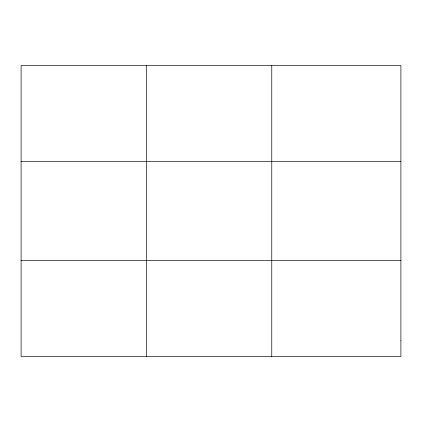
<?xml version="1.0" encoding="UTF-8"?>
<svg xmlns="http://www.w3.org/2000/svg" width="422" height="422" viewBox="0 0 422 422"><rect width="100%" height="100%" fill="white"/><g stroke="black" fill="none" stroke-linecap="round" stroke-linejoin="round"><path stroke-width="0.63" d="M146.434 356.49L146.434 65.51M271.768 356.49L271.768 65.51M21.1 161.531L400.9 161.531M21.1 260.469L400.9 260.469M400.9 340.485L400.9 356.49L21.1 356.49L21.1 65.51L400.9 65.51L400.9 340.485"/></g></svg>
